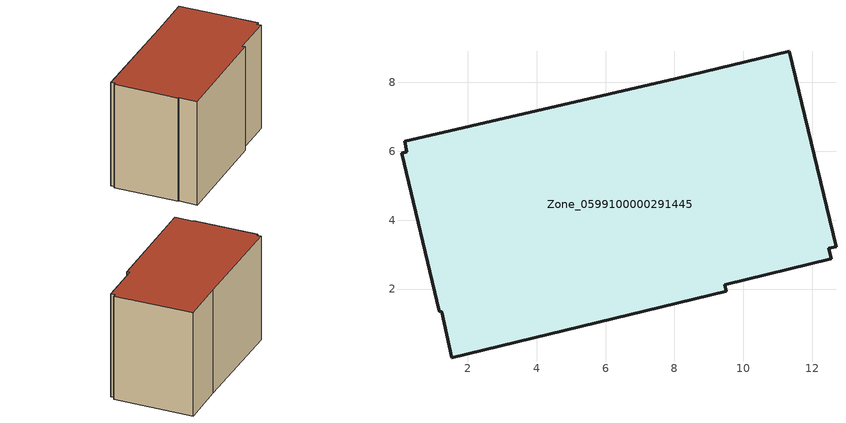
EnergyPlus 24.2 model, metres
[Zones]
Zone_0599100000291445
 floor ground (C_G): 1.53,0.01 1.24,1.34 1.18,1.36 0.07,5.95 0.23,5.98 0.17,6.3 8.03,8.11 11.33,8.9 12.69,3.23 12.49,3.18 12.56,2.88 9.46,2.13 9.51,1.93 z0
 wall outside (C_F): 9.46,2.13 12.56,2.88 12.49,3.18 12.69,3.23 11.33,8.9 8.03,8.11 0.17,6.3 0.23,5.98 0.07,5.95 1.18,1.36 1.24,1.34 1.53,0.01 9.51,1.93 9.46,2.13 z0:8.03
 roof outside (C_R): 1.24,1.34 1.53,0.01 9.51,1.93 9.46,2.13 12.56,2.88 12.49,3.18 12.69,3.23 11.33,8.9 8.03,8.11 0.17,6.3 0.23,5.98 0.07,5.95 1.18,1.36 z8.03
[BUILDING]
Pand.0599100000291445: North Axis=0; Terrain=City; Loads Convergence Tolerance Value=0.04; Temperature Convergence Tolerance Value=0.4; Solar Distribution=FullExterior; Maximum Number of Warmup Days=25; Minimum Number of Warmup Days=1
[Site:Location]
Rotterdam.The.Hague.AP_ZH_NLD Design_Conditions: Latitude=51.96; Longitude=4.45; Time Zone=1; Elevation=-4.5
[SITE:GROUNDTEMPERATURE:BUILDINGSURFACE]
18, 18, 18, 18, 18, 18, 18, 18, 18, 18, 18, 18
[MATERIAL] Thermal Absorptance=0.9; Solar Absorptance=0.7; Visible Absorptance=0.7
Name | Roughness | Thickness | Conductivity | Density | Specific Heat
G.TI.1965-1974 | MediumSmooth | 0.15 | 0.882353 | 540 | 1210
F.TI.1965-1974 | Rough | 0.3 | 0.697674 | 1920 | 840
R.TI.1965-1974 | MediumRough | 0.2 | 0.232558 | 1500 | 1000
[CONSTRUCTION]
C_G: G.TI.1965-1974
C_F: F.TI.1965-1974
C_R: R.TI.1965-1974
[ZONE]
Zone_0599100000291445: Type=1; Multiplier=1; Ceiling Height=Autocalculate; Volume=Autocalculate; Floor Area=autocalculate; Part of Total Floor Area=Yes
[ZONEINFILTRATION:DESIGNFLOWRATE]
Infil_Zone_0599100000291445: Zone or ZoneList or Space or SpaceList=Zone_0599100000291445; Schedule=AlwaysOn; Design Flow Rate Calculation Method=Flow/Area; Flow Rate per Floor Area=0.003; Constant Term Coefficient=1; Temperature Term Coefficient=0; Velocity Term Coefficient=0; Velocity Squared Term Coefficient=0
[HVACTEMPLATE:ZONE:IDEALLOADSAIRSYSTEM]
Zone_0599100000291445: Maximum Heating Supply Air Temperature=50; Minimum Cooling Supply Air Temperature=13; Maximum Heating Supply Air Humidity Ratio=0.0156; Minimum Cooling Supply Air Humidity Ratio=0.0077; Heating Limit=NoLimit; Cooling Limit=NoLimit; Dehumidification Control Type=ConstantSensibleHeatRatio; Cooling Sensible Heat Ratio=0.7; Dehumidification Setpoint=60; Humidification Control Type=None; Humidification Setpoint=30; Outdoor Air Method=None; Outdoor Air Flow Rate per Person=0.00944; Outdoor Air Flow Rate per Zone Floor Area=0; Outdoor Air Flow Rate per Zone=0; Demand Controlled Ventilation Type=None; Outdoor Air Economizer Type=NoEconomizer; Heat Recovery Type=None; Sensible Heat Recovery Effectiveness=0.7; Latent Heat Recovery Effectiveness=0.65
[ZONECONTROL:THERMOSTAT]
ThermostatControl_Zone_0599100000291445: Zone or ZoneList=Zone_0599100000291445; Control Type Schedule=DualSetpointControlType; Control 1=Thermostat_Zone_0599100000291445; Temperature Difference Between Cutout And Setpoint=0
[THERMOSTATSETPOINT:DUALSETPOINT]
Thermostat_Zone_0599100000291445: Heating Setpoint Temperature Schedule=HeatingSetpoint_Zone_0599100000291445; Cooling Setpoint Temperature Schedule=CoolingSetpoint_Zone_0599100000291445
[SCHEDULE:COMPACT]
HeatingSetpoint_Zone_0599100000291445: Through: 12/31, For: AllDays, Until: 24:00, 21
CoolingSetpoint_Zone_0599100000291445: Through: 12/31, For: AllDays, Until: 24:00, 24
DualSetpointControlType: Through: 12/31, For: AllDays, Until: 24:00, 4
AlwaysOn: Through: 12/31, For: AllDays, Until: 24:00, 1
